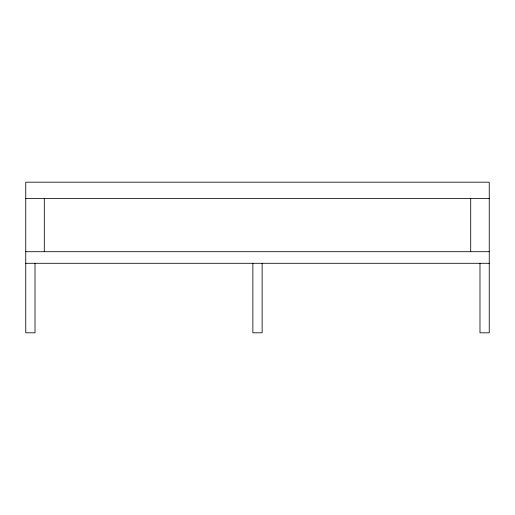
<?xml version="1.0" encoding="UTF-8"?>
<svg xmlns="http://www.w3.org/2000/svg" width="515" height="515" viewBox="0 0 515 515"><rect width="100%" height="100%" fill="white"/><g stroke="black" fill="none" stroke-linecap="round" stroke-linejoin="round"><path stroke-width="0.77" d="M25.75 198.404L489.25 198.404M25.75 251.706L489.25 251.706M25.75 263.294L489.25 263.294M479.98 263.294L479.98 332.819L489.25 332.819L489.25 182.181L25.75 182.181L25.75 332.819L35.02 332.819L35.02 263.294M470.71 198.404L470.71 251.706M262.135 263.294L262.135 332.819L252.865 332.819L252.865 263.294M44.29 198.404L44.29 251.706"/></g></svg>
